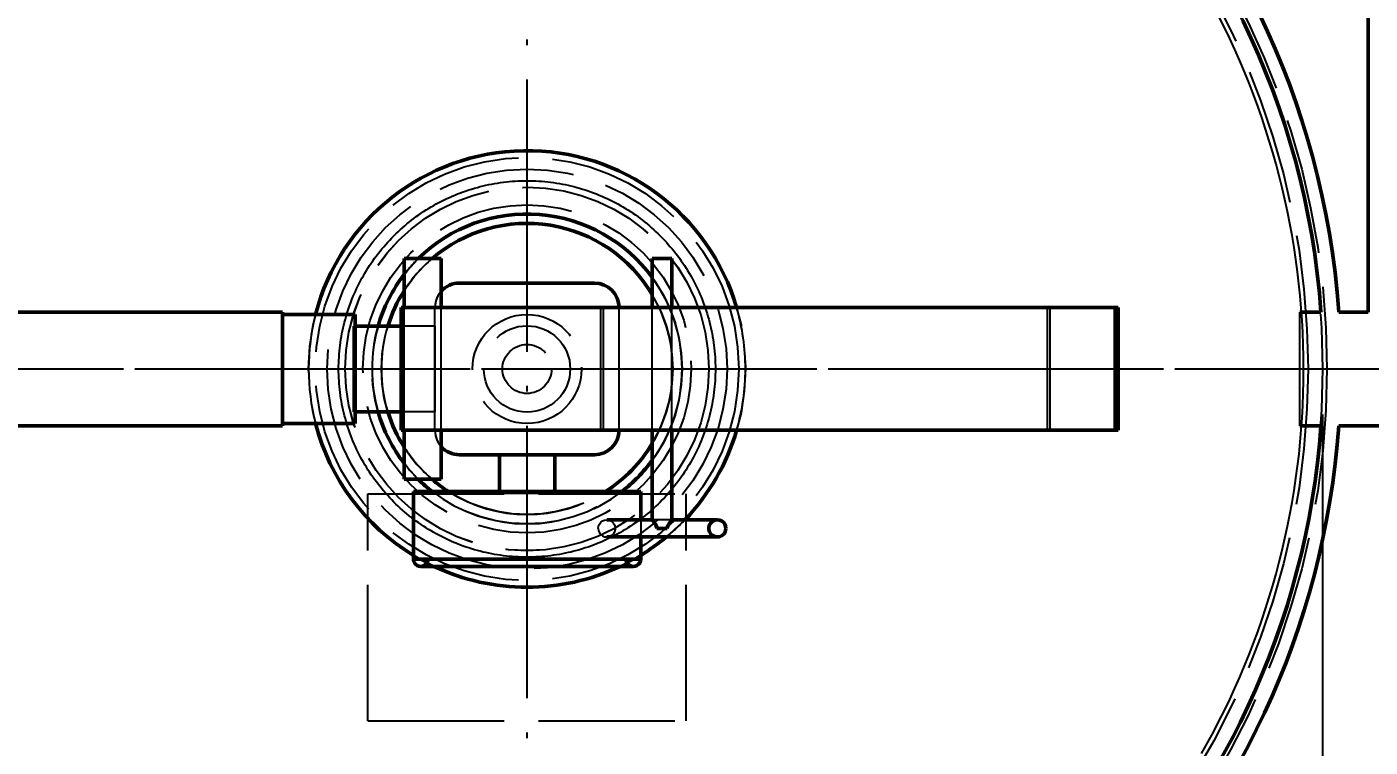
# Model space of a CAD drawing. Header units: millimetres. Extents: x 0 to 594, y 0 to 420.
# Drawn here: x 81.75 to 111.3, y 169.27 to 185.13 of the extents above; entities that cross this region are included whole.
import ezdxf

# ---------------------------------------------------------------- set-up
doc = ezdxf.new("R2010")
doc.units = ezdxf.units.MM
doc.linetypes.add('ISO02-TRAZOS', pattern=[3.75, 3, -0.75])
doc.linetypes.add('ISO04-TRAZO-PUNTO', pattern=[7.625, 6, -0.75, 0.125, -0.75])
for name, color, linetype, lineweight in [('01-VISIBLE', 7, 'CONTINUOUS', 50), ('02-OCULTA', 4, 'ISO02-TRAZOS', 25), ('03-EJE', 1, 'ISO04-TRAZO-PUNTO', 25), ('04-COTA', 3, 'CONTINUOUS', 25)]:
    doc.layers.add(name, color=color, linetype=linetype, lineweight=lineweight)
doc.styles.add('ISO3098', font='isocpeur.ttf')
doc.dimstyles.new('FLAMA-ISO', dxfattribs={"dimtxt": 3.5, "dimasz": 3, "dimexe": 2, "dimexo": 1, "dimgap": 1, "dimtad": 1, "dimdec": 1, "dimtxsty": 'ISO3098', "dimcen": 2.5, "dimclrd": 3, "dimclre": 3, "dimclrt": 3, "dimazin": 3, "dimtfac": 1, "dimtmove": 0, "dimatfit": 3, "dimlwd": 25, "dimlwe": 25})

msp = doc.modelspace()

# ---------------------------------------------------------------- linework, layer by layer
at = {"layer": '01-VISIBLE'}
for p, q in [((111.25, 178.85), (111.25, 210.23)), ((90.05, 178.95), (90.05, 180.03)), ((90.86, 178.95), (90.86, 180.03)), ((95.504, 178.95), (95.504, 180.03)), ((95.936, 178.95), (95.936, 180.03)), ((91.265, 179.49), (94.235, 179.49)), ((87.37, 178.85), (78.25, 178.85)), ((88.97, 178.8), (87.37, 178.8)), ((89.984, 176.25), (89.984, 178.95)), ((89.984, 178.95), (105.691, 178.95)), ((105.691, 176.25), (105.691, 178.95)), ((105.757, 178.95), (105.691, 178.95)), ((105.757, 176.25), (105.757, 178.95)), ((109.75, 178.85), (110.215, 178.85)), ((110.606, 178.85), (111.25, 178.85)), ((110.606, 178.85), (111.25, 178.85)), ((89.984, 178.545), (88.97, 178.545)), ((89.984, 176.655), (88.97, 176.655)), ((87.37, 176.35), (78.25, 176.35)), ((88.97, 176.4), (87.37, 176.4)), ((89.984, 176.25), (105.691, 176.25)), ((90.05, 175.17), (90.05, 176.25)), ((90.86, 175.17), (90.86, 176.25)), ((95.504, 174.278), (95.504, 176.25)), ((95.936, 174.278), (95.936, 176.25)), ((105.757, 176.25), (105.691, 176.25)), ((109.75, 176.35), (110.215, 176.35)), ((110.606, 176.35), (113, 176.35)), ((91.265, 175.71), (94.235, 175.71)), ((92.142, 175.71), (92.142, 174.9)), ((93.358, 175.71), (93.358, 174.9)), ((90.25, 174.9), (90.25, 173.415)), ((95.25, 174.9), (95.25, 174.279)), ((95.25, 173.901), (95.25, 173.415))]:
    msp.add_line(p, q, dxfattribs=at)
for points in [[(90.05, 180.03), (90.101, 180.03), (90.151, 180.03), (90.202, 180.03), (90.252, 180.03), (90.303, 180.03), (90.354, 180.03), (90.404, 180.03), (90.455, 180.03)], [(90.455, 180.03), (90.506, 180.03), (90.556, 180.03), (90.607, 180.03), (90.657, 180.03), (90.708, 180.03), (90.759, 180.03), (90.809, 180.03), (90.86, 180.03)], [(95.504, 180.03), (95.54, 180.03), (95.576, 180.03), (95.612, 180.03), (95.648, 180.03), (95.684, 180.03), (95.72, 180.03)], [(95.72, 180.03), (95.756, 180.03), (95.792, 180.03), (95.828, 180.03), (95.864, 180.03), (95.9, 180.03), (95.936, 180.03)], [(87.37, 176.35), (87.37, 176.4), (87.37, 176.45), (87.37, 176.5), (87.37, 176.55), (87.37, 176.6), (87.37, 176.65), (87.37, 176.7), (87.37, 176.75), (87.37, 176.8), (87.37, 176.85), (87.37, 176.9), (87.37, 176.95), (87.37, 177), (87.37, 177.05), (87.37, 177.1), (87.37, 177.15), (87.37, 177.2), (87.37, 177.25), (87.37, 177.3), (87.37, 177.35), (87.37, 177.4), (87.37, 177.45), (87.37, 177.5), (87.37, 177.55), (87.37, 177.6), (87.37, 177.65), (87.37, 177.7), (87.37, 177.75), (87.37, 177.8), (87.37, 177.85), (87.37, 177.9), (87.37, 177.95), (87.37, 178), (87.37, 178.05), (87.37, 178.1), (87.37, 178.15), (87.37, 178.2), (87.37, 178.25), (87.37, 178.3), (87.37, 178.35), (87.37, 178.4), (87.37, 178.45), (87.37, 178.5), (87.37, 178.55), (87.37, 178.6), (87.37, 178.65), (87.37, 178.7), (87.37, 178.75), (87.37, 178.8), (87.37, 178.85)], [(88.97, 176.4), (88.97, 176.45), (88.97, 176.5), (88.97, 176.55), (88.97, 176.6), (88.97, 176.65), (88.97, 176.7), (88.97, 176.75), (88.97, 176.8), (88.97, 176.85), (88.97, 176.9), (88.97, 176.95), (88.97, 177), (88.97, 177.05), (88.97, 177.1), (88.97, 177.15), (88.97, 177.2), (88.97, 177.25), (88.97, 177.3), (88.97, 177.35), (88.97, 177.4), (88.97, 177.45), (88.97, 177.5), (88.97, 177.55), (88.97, 177.6), (88.97, 177.65), (88.97, 177.7), (88.97, 177.75), (88.97, 177.8), (88.97, 177.85), (88.97, 177.9), (88.97, 177.95), (88.97, 178), (88.97, 178.05), (88.97, 178.1), (88.97, 178.15), (88.97, 178.2), (88.97, 178.25), (88.97, 178.3), (88.97, 178.35), (88.97, 178.4), (88.97, 178.45), (88.97, 178.5), (88.97, 178.55), (88.97, 178.6), (88.97, 178.65), (88.97, 178.7), (88.97, 178.75), (88.97, 178.8)], [(90.05, 175.17), (90.101, 175.17), (90.151, 175.17), (90.202, 175.17), (90.252, 175.17), (90.303, 175.17), (90.354, 175.17), (90.404, 175.17), (90.455, 175.17)], [(90.455, 175.17), (90.506, 175.17), (90.556, 175.17), (90.607, 175.17), (90.657, 175.17), (90.708, 175.17), (90.759, 175.17), (90.809, 175.17), (90.86, 175.17)], [(95.25, 174.9), (95.2, 174.9), (95.15, 174.9), (95.1, 174.9), (95.05, 174.9), (95, 174.9), (94.95, 174.9), (94.9, 174.9), (94.85, 174.9), (94.8, 174.9), (94.75, 174.9), (94.7, 174.9), (94.65, 174.9), (94.6, 174.9), (94.55, 174.9), (94.5, 174.9), (94.45, 174.9), (94.4, 174.9), (94.35, 174.9), (94.3, 174.9), (94.25, 174.9), (94.2, 174.9), (94.15, 174.9), (94.1, 174.9), (94.05, 174.9), (94, 174.9), (93.95, 174.9), (93.9, 174.9), (93.85, 174.9), (93.8, 174.9), (93.75, 174.9), (93.7, 174.9), (93.65, 174.9), (93.6, 174.9), (93.55, 174.9), (93.5, 174.9), (93.45, 174.9), (93.4, 174.9), (93.35, 174.9), (93.3, 174.9), (93.25, 174.9), (93.2, 174.9), (93.15, 174.9), (93.1, 174.9), (93.05, 174.9), (93, 174.9), (92.95, 174.9), (92.9, 174.9), (92.85, 174.9), (92.8, 174.9), (92.75, 174.9), (92.7, 174.9), (92.65, 174.9), (92.6, 174.9), (92.55, 174.9), (92.5, 174.9), (92.45, 174.9), (92.4, 174.9), (92.35, 174.9), (92.3, 174.9), (92.25, 174.9), (92.2, 174.9), (92.15, 174.9), (92.1, 174.9), (92.05, 174.9), (92, 174.9), (91.95, 174.9), (91.9, 174.9), (91.85, 174.9), (91.8, 174.9), (91.75, 174.9), (91.7, 174.9), (91.65, 174.9), (91.6, 174.9), (91.55, 174.9), (91.5, 174.9), (91.45, 174.9), (91.4, 174.9), (91.35, 174.9), (91.3, 174.9), (91.25, 174.9), (91.2, 174.9), (91.15, 174.9), (91.1, 174.9), (91.05, 174.9), (91, 174.9), (90.95, 174.9), (90.9, 174.9), (90.85, 174.9), (90.8, 174.9), (90.75, 174.9), (90.7, 174.9), (90.65, 174.9), (90.6, 174.9), (90.55, 174.9), (90.5, 174.9), (90.45, 174.9), (90.4, 174.9), (90.35, 174.9), (90.3, 174.9), (90.25, 174.9)], [(95.504, 174.279), (95.451, 174.279), (95.399, 174.279), (95.346, 174.279), (95.294, 174.279), (95.241, 174.279), (95.189, 174.279), (95.136, 174.279), (95.083, 174.279), (95.031, 174.279), (94.978, 174.279), (94.926, 174.279), (94.873, 174.279), (94.82, 174.279), (94.768, 174.279), (94.715, 174.279), (94.663, 174.279), (94.61, 174.279), (94.558, 174.279), (94.505, 174.279)], [(95.504, 174.279), (95.462, 174.279), (95.419, 174.279), (95.377, 174.279), (95.335, 174.279), (95.292, 174.279), (95.25, 174.279)], [(95.504, 174.278), (95.504, 174.278), (95.504, 174.279), (95.504, 174.279), (95.504, 174.279), (95.505, 174.279), (95.505, 174.279)], [(95.608, 174.09), (95.601, 174.126), (95.586, 174.159), (95.567, 174.189), (95.545, 174.219), (95.523, 174.248), (95.504, 174.278)], [(95.608, 174.09), (95.626, 174.09), (95.645, 174.09), (95.664, 174.09), (95.683, 174.09), (95.701, 174.09), (95.72, 174.09)], [(95.72, 174.09), (95.739, 174.09), (95.757, 174.09), (95.776, 174.09), (95.795, 174.09), (95.814, 174.09), (95.832, 174.09)], [(95.832, 174.09), (95.839, 174.126), (95.854, 174.159), (95.873, 174.189), (95.895, 174.219), (95.917, 174.248), (95.936, 174.278)], [(95.936, 174.278), (95.936, 174.278), (95.936, 174.279), (95.936, 174.279), (95.936, 174.279), (95.935, 174.279), (95.935, 174.279)], [(95.936, 174.279), (95.989, 174.279), (96.041, 174.279), (96.094, 174.279), (96.146, 174.279), (96.199, 174.279), (96.251, 174.279), (96.304, 174.279), (96.357, 174.279), (96.409, 174.279), (96.462, 174.279), (96.514, 174.279), (96.567, 174.279), (96.62, 174.279), (96.672, 174.279), (96.725, 174.279), (96.777, 174.279), (96.83, 174.279), (96.882, 174.279), (96.935, 174.279)], [(96.935, 173.901), (96.882, 173.909), (96.833, 173.931), (96.792, 173.966), (96.763, 174.011), (96.748, 174.063), (96.748, 174.117), (96.763, 174.169), (96.792, 174.214), (96.833, 174.249), (96.882, 174.271), (96.935, 174.279)], [(97.124, 174.09), (97.118, 174.139), (97.099, 174.184), (97.069, 174.224), (97.029, 174.254), (96.984, 174.273), (96.935, 174.279)], [(96.935, 174.279), (96.935, 174.279), (96.935, 174.279), (96.935, 174.279), (96.935, 174.279), (96.935, 174.279), (96.935, 174.279)], [(96.935, 173.901), (96.984, 173.907), (97.029, 173.926), (97.069, 173.956), (97.099, 173.995), (97.118, 174.041), (97.124, 174.09)], [(95.72, 173.901), (95.669, 173.901), (95.619, 173.901), (95.568, 173.901), (95.517, 173.901), (95.467, 173.901), (95.416, 173.901), (95.366, 173.901), (95.315, 173.901), (95.264, 173.901), (95.214, 173.901), (95.163, 173.901), (95.112, 173.901), (95.062, 173.901), (95.011, 173.901), (94.961, 173.901), (94.91, 173.901), (94.859, 173.901), (94.809, 173.901), (94.758, 173.901), (94.707, 173.901), (94.657, 173.901), (94.606, 173.901), (94.556, 173.901), (94.505, 173.901)], [(95.72, 173.901), (95.771, 173.901), (95.821, 173.901), (95.872, 173.901), (95.922, 173.901), (95.973, 173.901), (96.024, 173.901), (96.074, 173.901), (96.125, 173.901), (96.176, 173.901), (96.226, 173.901), (96.277, 173.901), (96.327, 173.901), (96.378, 173.901), (96.429, 173.901), (96.479, 173.901), (96.53, 173.901), (96.581, 173.901), (96.631, 173.901), (96.682, 173.901), (96.732, 173.901), (96.783, 173.901), (96.834, 173.901), (96.884, 173.901), (96.935, 173.901)], [(92.75, 173.415), (92.7, 173.415), (92.65, 173.415), (92.6, 173.415), (92.55, 173.415), (92.5, 173.415), (92.45, 173.415), (92.4, 173.415), (92.35, 173.415), (92.3, 173.415), (92.25, 173.415), (92.2, 173.415), (92.15, 173.415), (92.1, 173.415), (92.05, 173.415), (92, 173.415), (91.95, 173.415), (91.9, 173.415), (91.85, 173.415), (91.8, 173.415), (91.75, 173.415), (91.7, 173.415), (91.65, 173.415), (91.6, 173.415), (91.55, 173.415), (91.5, 173.415), (91.45, 173.415), (91.4, 173.415), (91.35, 173.415), (91.3, 173.415), (91.25, 173.415), (91.2, 173.415), (91.15, 173.415), (91.1, 173.415), (91.05, 173.415), (91, 173.415), (90.95, 173.415), (90.9, 173.415), (90.85, 173.415), (90.8, 173.415), (90.75, 173.415), (90.7, 173.415), (90.65, 173.415), (90.6, 173.415), (90.55, 173.415), (90.5, 173.415), (90.45, 173.415), (90.4, 173.415), (90.35, 173.415), (90.3, 173.415), (90.25, 173.415)], [(90.25, 173.415), (90.256, 173.373), (90.272, 173.334), (90.297, 173.3), (90.331, 173.275), (90.37, 173.259), (90.412, 173.253)], [(90.574, 173.415), (90.568, 173.373), (90.552, 173.334), (90.527, 173.3), (90.493, 173.275), (90.454, 173.259), (90.412, 173.253)], [(92.75, 173.253), (92.699, 173.253), (92.648, 173.253), (92.598, 173.253), (92.547, 173.253), (92.496, 173.253), (92.445, 173.253), (92.394, 173.253), (92.343, 173.253), (92.293, 173.253), (92.242, 173.253), (92.191, 173.253), (92.14, 173.253), (92.089, 173.253), (92.038, 173.253), (91.988, 173.253), (91.937, 173.253), (91.886, 173.253), (91.835, 173.253), (91.784, 173.253), (91.733, 173.253), (91.683, 173.253), (91.632, 173.253), (91.581, 173.253), (91.53, 173.253), (91.479, 173.253), (91.429, 173.253), (91.378, 173.253), (91.327, 173.253), (91.276, 173.253), (91.225, 173.253), (91.174, 173.253), (91.124, 173.253), (91.073, 173.253), (91.022, 173.253), (90.971, 173.253), (90.92, 173.253), (90.869, 173.253), (90.819, 173.253), (90.768, 173.253), (90.717, 173.253), (90.666, 173.253), (90.615, 173.253), (90.564, 173.253), (90.514, 173.253), (90.463, 173.253), (90.412, 173.253)], [(90.412, 173.253), (90.412, 173.253), (90.412, 173.253), (90.412, 173.253), (90.412, 173.253), (90.412, 173.253), (90.412, 173.253)], [(95.25, 173.415), (95.2, 173.415), (95.15, 173.415), (95.1, 173.415), (95.05, 173.415), (95, 173.415), (94.95, 173.415), (94.9, 173.415), (94.85, 173.415), (94.8, 173.415), (94.75, 173.415), (94.7, 173.415), (94.65, 173.415), (94.6, 173.415), (94.55, 173.415), (94.5, 173.415), (94.45, 173.415), (94.4, 173.415), (94.35, 173.415), (94.3, 173.415), (94.25, 173.415), (94.2, 173.415), (94.15, 173.415), (94.1, 173.415), (94.05, 173.415), (94, 173.415), (93.95, 173.415), (93.9, 173.415), (93.85, 173.415), (93.8, 173.415), (93.75, 173.415), (93.7, 173.415), (93.65, 173.415), (93.6, 173.415), (93.55, 173.415), (93.5, 173.415), (93.45, 173.415), (93.4, 173.415), (93.35, 173.415), (93.3, 173.415), (93.25, 173.415), (93.2, 173.415), (93.15, 173.415), (93.1, 173.415), (93.05, 173.415), (93, 173.415), (92.95, 173.415), (92.9, 173.415), (92.85, 173.415), (92.8, 173.415), (92.75, 173.415)], [(92.75, 173.253), (92.801, 173.253), (92.852, 173.253), (92.902, 173.253), (92.953, 173.253), (93.004, 173.253), (93.055, 173.253), (93.106, 173.253), (93.157, 173.253), (93.207, 173.253), (93.258, 173.253), (93.309, 173.253), (93.36, 173.253), (93.411, 173.253), (93.462, 173.253), (93.512, 173.253), (93.563, 173.253), (93.614, 173.253), (93.665, 173.253), (93.716, 173.253), (93.767, 173.253), (93.817, 173.253), (93.868, 173.253), (93.919, 173.253), (93.97, 173.253), (94.021, 173.253), (94.071, 173.253), (94.122, 173.253), (94.173, 173.253), (94.224, 173.253), (94.275, 173.253), (94.326, 173.253), (94.376, 173.253), (94.427, 173.253), (94.478, 173.253), (94.529, 173.253), (94.58, 173.253), (94.631, 173.253), (94.681, 173.253), (94.732, 173.253), (94.783, 173.253), (94.834, 173.253), (94.885, 173.253), (94.936, 173.253), (94.986, 173.253), (95.037, 173.253), (95.088, 173.253)], [(94.926, 173.415), (94.932, 173.373), (94.948, 173.334), (94.973, 173.3), (95.007, 173.275), (95.046, 173.259), (95.088, 173.253)], [(95.25, 173.415), (95.244, 173.373), (95.228, 173.334), (95.203, 173.3), (95.169, 173.275), (95.13, 173.259), (95.088, 173.253)]]:
    msp.add_lwpolyline(points, dxfattribs=at)
for centre, radius, start, end in [((92.75, 177.6), 17.9, 4.0044, 175.9956), ((92.75, 177.6), 17.9, 4.0044, 175.9956), ((92.75, 177.6), 17.51, 4.0937, 175.9063), ((92.75, 177.6), 4.805, 16.3173, 165.5379), ((92.75, 177.6), 3.41, 36.1355, 134.5523), ((92.75, 177.6), 3.205, 30.7639, 130.6951), ((92.75, 177.6), 3.41, 142.353, 163.9112), ((91.265, 178.95), 0.54, 90, 138.5904), ((94.235, 178.95), 0.54, 0, 90), ((92.75, 177.6), 3.205, 147.398, 162.8513), ((92.75, 177.6), 3.41, -163.9112, -142.353), ((92.75, 177.6), 3.205, -162.8513, -147.398), ((92.75, 177.6), 17.9, -175.9956, -93.2025), ((92.75, 177.6), 17.9, -175.9956, -93.2025), ((92.75, 177.6), 17.51, -175.9063, -93.274), ((92.75, 177.6), 4.805, -165.5379, -121.3518), ((92.75, 177.6), 17.9, -86.7975, -4.0044), ((92.75, 177.6), 17.51, -86.726, -4.0937), ((92.75, 177.6), 17.9, -86.7975, -4.0044), ((94.235, 176.25), 0.54, -90, 0), ((92.75, 177.6), 4.805, -43.7216, -16.3173), ((91.265, 176.25), 0.54, -138.5904, -90), ((92.75, 177.6), 3.205, -57.398, -30.7639), ((92.75, 177.6), 3.41, -52.353, -36.1355), ((92.75, 177.6), 3.41, -134.5523, -127.647), ((92.75, 177.6), 3.205, -130.6951, -122.602), ((92.75, 177.6), 4.805, -58.6482, -50.338), ((92.75, 177.6), 4.805, -115.2194, -64.7806)]:
    msp.add_arc(centre, radius, start, end, dxfattribs=at)
at = {"layer": '02-OCULTA'}
for p, q in [((111.25, 178.85), (111.25, 212)), ((111.25, 178.85), (111.25, 212)), ((111.25, 178.85), (111.25, 212)), ((91.265, 179.49), (94.235, 179.49)), ((90.05, 178.95), (89.984, 178.95)), ((90.05, 176.25), (90.05, 178.95)), ((90.05, 178.95), (105.757, 178.95)), ((90.05, 176.25), (90.05, 178.95)), ((90.725, 176.25), (90.725, 178.95)), ((90.725, 176.25), (90.725, 178.95)), ((90.86, 176.25), (90.86, 178.95)), ((94.377, 178.95), (94.434, 178.95)), ((94.377, 176.25), (94.377, 178.95)), ((94.377, 178.95), (104.203, 178.95)), ((94.434, 176.25), (94.434, 178.95)), ((94.434, 178.95), (104.26, 178.95)), ((94.775, 176.25), (94.775, 178.95)), ((94.775, 176.25), (94.775, 178.95)), ((95.504, 176.25), (95.504, 178.95)), ((95.936, 176.25), (95.936, 178.95)), ((104.203, 178.95), (104.26, 178.95)), ((104.203, 176.25), (104.203, 178.95)), ((104.26, 176.25), (104.26, 178.95)), ((109.75, 178.85), (110.215, 178.85)), ((109.75, 176.35), (109.75, 178.85)), ((109.75, 178.85), (110.215, 178.85)), ((109.75, 176.35), (109.75, 178.85)), ((109.75, 178.85), (110.215, 178.85)), ((109.75, 176.35), (109.75, 178.85)), ((109.75, 176.35), (109.75, 178.85)), ((110.606, 178.85), (111.25, 178.85)), ((110.606, 178.85), (111.25, 178.85)), ((88.97, 178.545), (88.935, 178.545)), ((90.725, 178.545), (89.984, 178.545)), ((88.97, 176.655), (88.935, 176.655)), ((90.725, 176.655), (89.984, 176.655)), ((90.05, 176.25), (89.984, 176.25)), ((90.05, 176.25), (105.757, 176.25)), ((94.377, 176.25), (94.434, 176.25)), ((94.377, 176.25), (104.203, 176.25)), ((94.434, 176.25), (104.26, 176.25)), ((104.203, 176.25), (104.26, 176.25)), ((109.75, 176.35), (110.215, 176.35)), ((109.75, 176.35), (110.215, 176.35)), ((109.75, 176.35), (110.215, 176.35)), ((110.606, 176.35), (113, 176.35)), ((110.606, 176.35), (113, 176.35)), ((110.606, 176.35), (113, 176.35)), ((91.265, 175.71), (94.235, 175.71)), ((89.25, 169.85), (89.25, 174.85)), ((89.25, 169.85), (89.25, 174.85)), ((89.25, 174.85), (96.25, 174.85)), ((89.25, 174.85), (96.25, 174.85)), ((92.142, 174.9), (92.142, 174.865)), ((93.358, 174.9), (93.358, 174.865)), ((96.25, 169.85), (96.25, 174.85)), ((96.25, 169.85), (96.25, 174.85)), ((95.25, 174.279), (95.25, 173.901)), ((89.25, 169.85), (96.25, 169.85)), ((89.25, 169.85), (96.25, 169.85))]:
    msp.add_line(p, q, dxfattribs=at)
for points in [[(109.834, 177.6), (109.832, 177.868), (109.826, 178.137), (109.816, 178.405), (109.801, 178.673), (109.782, 178.94), (109.759, 179.208), (109.731, 179.475), (109.7, 179.741), (109.664, 180.007), (109.624, 180.273), (109.58, 180.537), (109.532, 180.801), (109.479, 181.064), (109.423, 181.327), (109.362, 181.588), (109.297, 181.849), (109.228, 182.108), (109.155, 182.366), (109.078, 182.623), (108.998, 182.879), (108.913, 183.134), (108.824, 183.387), (108.731, 183.639), (108.634, 183.889), (108.533, 184.138), (108.429, 184.385), (108.32, 184.63), (108.208, 184.874), (108.092, 185.116), (107.972, 185.356)], [(109.834, 177.6), (109.832, 177.868), (109.826, 178.137), (109.816, 178.405), (109.801, 178.673), (109.782, 178.94), (109.759, 179.208), (109.731, 179.475), (109.7, 179.741), (109.664, 180.007), (109.624, 180.273), (109.58, 180.537), (109.532, 180.801), (109.479, 181.064), (109.423, 181.327), (109.362, 181.588), (109.297, 181.849), (109.228, 182.108), (109.155, 182.366), (109.078, 182.623), (108.998, 182.879), (108.913, 183.134), (108.824, 183.387), (108.731, 183.639), (108.634, 183.889), (108.533, 184.138), (108.429, 184.385), (108.32, 184.63), (108.208, 184.874), (108.092, 185.116), (107.972, 185.356)], [(96.894, 177.6), (96.893, 177.535), (96.892, 177.47), (96.889, 177.405), (96.886, 177.34), (96.881, 177.275), (96.876, 177.21), (96.869, 177.145), (96.861, 177.081), (96.853, 177.016), (96.843, 176.952), (96.832, 176.888), (96.821, 176.823), (96.808, 176.76), (96.794, 176.696), (96.779, 176.633), (96.764, 176.569), (96.747, 176.507), (96.729, 176.444), (96.711, 176.381), (96.691, 176.319), (96.671, 176.258), (96.649, 176.196), (96.626, 176.135), (96.603, 176.074), (96.579, 176.014), (96.553, 175.954), (96.527, 175.895), (96.5, 175.836), (96.471, 175.777), (96.442, 175.719), (96.412, 175.661), (96.381, 175.604), (96.35, 175.547), (96.317, 175.491), (96.283, 175.435), (96.249, 175.38), (96.214, 175.325), (96.177, 175.271), (96.14, 175.217), (96.103, 175.164), (96.064, 175.112), (96.024, 175.06), (95.984, 175.009), (95.943, 174.959), (95.901, 174.909), (95.858, 174.86), (95.815, 174.811), (95.771, 174.763), (95.726, 174.716), (95.68, 174.67), (95.634, 174.624), (95.587, 174.579), (95.539, 174.535), (95.49, 174.492), (95.441, 174.449), (95.391, 174.407), (95.341, 174.366), (95.29, 174.326), (95.238, 174.286), (95.186, 174.247), (95.133, 174.21), (95.079, 174.173), (95.025, 174.136), (94.97, 174.101), (94.915, 174.067), (94.859, 174.033), (94.803, 174), (94.746, 173.969), (94.689, 173.938), (94.631, 173.908), (94.573, 173.879), (94.514, 173.85), (94.455, 173.823), (94.396, 173.797), (94.336, 173.771), (94.276, 173.747), (94.215, 173.724), (94.154, 173.701), (94.092, 173.679), (94.031, 173.659), (93.969, 173.639), (93.906, 173.621), (93.843, 173.603), (93.781, 173.586), (93.717, 173.57), (93.654, 173.556), (93.59, 173.542), (93.527, 173.529), (93.462, 173.518), (93.398, 173.507), (93.334, 173.497), (93.269, 173.489), (93.205, 173.481), (93.14, 173.474), (93.075, 173.469), (93.01, 173.464), (92.945, 173.461), (92.88, 173.458), (92.815, 173.457), (92.75, 173.456), (92.685, 173.457), (92.62, 173.458), (92.555, 173.461), (92.49, 173.464), (92.425, 173.469), (92.36, 173.474), (92.295, 173.481), (92.231, 173.489), (92.166, 173.497), (92.102, 173.507), (92.038, 173.518), (91.973, 173.529), (91.91, 173.542), (91.846, 173.556), (91.783, 173.57), (91.719, 173.586), (91.657, 173.603), (91.594, 173.621), (91.531, 173.639), (91.469, 173.659), (91.408, 173.679), (91.346, 173.701), (91.285, 173.724), (91.224, 173.747), (91.164, 173.771), (91.104, 173.797), (91.045, 173.823), (90.986, 173.85), (90.927, 173.879), (90.869, 173.908), (90.811, 173.938), (90.754, 173.969), (90.697, 174), (90.641, 174.033), (90.585, 174.067), (90.53, 174.101), (90.475, 174.136), (90.421, 174.173), (90.367, 174.21), (90.314, 174.247), (90.262, 174.286), (90.21, 174.326), (90.159, 174.366), (90.109, 174.407), (90.059, 174.449), (90.01, 174.492), (89.961, 174.535), (89.913, 174.579), (89.866, 174.624), (89.82, 174.67), (89.774, 174.716), (89.729, 174.763), (89.685, 174.811), (89.642, 174.86), (89.599, 174.909), (89.557, 174.959), (89.516, 175.009), (89.476, 175.06), (89.436, 175.112), (89.397, 175.164), (89.36, 175.217), (89.323, 175.271), (89.286, 175.325), (89.251, 175.38), (89.217, 175.435), (89.183, 175.491), (89.15, 175.547), (89.119, 175.604), (89.088, 175.661), (89.058, 175.719), (89.029, 175.777), (89, 175.836), (88.973, 175.895), (88.947, 175.954), (88.921, 176.014), (88.897, 176.074), (88.874, 176.135), (88.851, 176.196), (88.829, 176.258), (88.809, 176.319), (88.789, 176.381), (88.771, 176.444), (88.753, 176.507), (88.736, 176.569), (88.72, 176.633), (88.706, 176.696), (88.692, 176.76), (88.679, 176.823), (88.668, 176.888), (88.657, 176.952), (88.647, 177.016), (88.639, 177.081), (88.631, 177.145), (88.624, 177.21), (88.619, 177.275), (88.614, 177.34), (88.611, 177.405), (88.608, 177.47), (88.606, 177.535), (88.606, 177.6), (88.606, 177.665), (88.608, 177.73), (88.611, 177.795), (88.614, 177.86), (88.619, 177.925), (88.624, 177.99), (88.631, 178.055), (88.639, 178.119), (88.647, 178.184), (88.657, 178.248), (88.668, 178.312), (88.679, 178.377), (88.692, 178.44), (88.706, 178.504), (88.72, 178.567), (88.736, 178.631), (88.753, 178.693), (88.771, 178.756), (88.789, 178.818), (88.809, 178.881), (88.829, 178.942), (88.851, 179.004), (88.874, 179.065), (88.897, 179.126), (88.921, 179.186), (88.947, 179.246), (88.973, 179.305), (89, 179.364), (89.029, 179.423), (89.058, 179.481), (89.088, 179.539), (89.119, 179.596), (89.15, 179.653), (89.183, 179.709), (89.217, 179.765), (89.251, 179.82), (89.286, 179.875), (89.323, 179.929), (89.36, 179.983), (89.397, 180.036), (89.436, 180.088), (89.476, 180.14), (89.516, 180.191), (89.557, 180.241), (89.599, 180.291), (89.642, 180.34), (89.685, 180.389), (89.729, 180.437), (89.774, 180.484), (89.82, 180.53), (89.866, 180.576), (89.913, 180.621), (89.961, 180.665), (90.01, 180.708), (90.059, 180.751), (90.109, 180.793), (90.159, 180.834), (90.21, 180.874), (90.262, 180.914), (90.314, 180.953), (90.367, 180.99), (90.421, 181.027), (90.475, 181.064), (90.53, 181.099), (90.585, 181.133), (90.641, 181.167), (90.697, 181.2), (90.754, 181.231), (90.811, 181.262), (90.869, 181.292), (90.927, 181.321), (90.986, 181.35), (91.045, 181.377), (91.104, 181.403), (91.164, 181.429), (91.224, 181.453), (91.285, 181.476), (91.346, 181.499), (91.408, 181.521), (91.469, 181.541), (91.531, 181.561), (91.594, 181.579), (91.657, 181.597), (91.719, 181.614), (91.783, 181.629), (91.846, 181.644), (91.91, 181.658), (91.973, 181.671), (92.038, 181.682), (92.102, 181.693), (92.166, 181.703), (92.231, 181.711), (92.295, 181.719), (92.36, 181.726), (92.425, 181.731), (92.49, 181.736), (92.555, 181.739), (92.62, 181.742), (92.685, 181.743), (92.75, 181.744), (92.815, 181.743), (92.88, 181.742), (92.945, 181.739), (93.01, 181.736), (93.075, 181.731), (93.14, 181.726), (93.205, 181.719), (93.269, 181.711), (93.334, 181.703), (93.398, 181.693), (93.462, 181.682), (93.527, 181.671), (93.59, 181.658), (93.654, 181.644), (93.717, 181.629), (93.781, 181.614), (93.843, 181.597), (93.906, 181.579), (93.969, 181.561), (94.031, 181.541), (94.092, 181.521), (94.154, 181.499), (94.215, 181.476), (94.276, 181.453), (94.336, 181.429), (94.396, 181.403), (94.455, 181.377), (94.514, 181.35), (94.573, 181.321), (94.631, 181.292), (94.689, 181.262), (94.746, 181.231), (94.803, 181.2), (94.859, 181.167), (94.915, 181.133), (94.97, 181.099), (95.025, 181.064), (95.079, 181.027), (95.133, 180.99), (95.186, 180.953), (95.238, 180.914), (95.29, 180.874), (95.341, 180.834), (95.391, 180.793), (95.441, 180.751), (95.49, 180.708), (95.539, 180.665), (95.587, 180.621), (95.634, 180.576), (95.68, 180.53), (95.726, 180.484), (95.771, 180.437), (95.815, 180.389), (95.858, 180.34), (95.901, 180.291), (95.943, 180.241), (95.984, 180.191), (96.024, 180.14), (96.064, 180.088), (96.103, 180.036), (96.14, 179.983), (96.177, 179.929), (96.214, 179.875), (96.249, 179.82), (96.283, 179.765), (96.317, 179.709), (96.35, 179.653), (96.381, 179.596), (96.412, 179.539), (96.442, 179.481), (96.471, 179.423), (96.5, 179.364), (96.527, 179.305), (96.553, 179.246), (96.579, 179.186), (96.603, 179.126), (96.626, 179.065), (96.649, 179.004), (96.671, 178.942), (96.691, 178.881), (96.711, 178.818), (96.729, 178.756), (96.747, 178.693), (96.764, 178.631), (96.779, 178.567), (96.794, 178.504), (96.808, 178.44), (96.821, 178.377), (96.832, 178.312), (96.843, 178.248), (96.853, 178.184), (96.861, 178.119), (96.869, 178.055), (96.876, 177.99), (96.881, 177.925), (96.886, 177.86), (96.889, 177.795), (96.892, 177.73), (96.893, 177.665), (96.894, 177.6)], [(90.86, 180.03), (90.809, 180.03), (90.759, 180.03), (90.708, 180.03), (90.657, 180.03), (90.607, 180.03), (90.556, 180.03), (90.506, 180.03), (90.455, 180.03), (90.404, 180.03), (90.354, 180.03), (90.303, 180.03), (90.252, 180.03), (90.202, 180.03), (90.151, 180.03), (90.101, 180.03), (90.05, 180.03)], [(95.936, 180.03), (95.882, 180.03), (95.828, 180.03), (95.774, 180.03), (95.72, 180.03), (95.666, 180.03), (95.612, 180.03), (95.558, 180.03), (95.504, 180.03)], [(87.37, 178.85), (87.37, 178.8), (87.37, 178.75), (87.37, 178.7), (87.37, 178.65), (87.37, 178.6), (87.37, 178.55), (87.37, 178.5), (87.37, 178.45), (87.37, 178.4), (87.37, 178.35), (87.37, 178.3), (87.37, 178.25), (87.37, 178.2), (87.37, 178.15), (87.37, 178.1), (87.37, 178.05), (87.37, 178), (87.37, 177.95), (87.37, 177.9), (87.37, 177.85), (87.37, 177.8), (87.37, 177.75), (87.37, 177.7), (87.37, 177.65), (87.37, 177.6)], [(87.37, 176.4), (87.37, 176.45), (87.37, 176.5), (87.37, 176.55), (87.37, 176.6), (87.37, 176.65), (87.37, 176.7), (87.37, 176.75), (87.37, 176.8), (87.37, 176.85), (87.37, 176.9), (87.37, 176.95), (87.37, 177), (87.37, 177.05), (87.37, 177.1), (87.37, 177.15), (87.37, 177.2), (87.37, 177.25), (87.37, 177.3), (87.37, 177.35), (87.37, 177.4), (87.37, 177.45), (87.37, 177.5), (87.37, 177.55), (87.37, 177.6), (87.37, 177.65), (87.37, 177.7), (87.37, 177.75), (87.37, 177.8), (87.37, 177.85), (87.37, 177.9), (87.37, 177.95), (87.37, 178), (87.37, 178.05), (87.37, 178.1), (87.37, 178.15), (87.37, 178.2), (87.37, 178.25), (87.37, 178.3), (87.37, 178.35), (87.37, 178.4), (87.37, 178.45), (87.37, 178.5), (87.37, 178.55), (87.37, 178.6), (87.37, 178.65), (87.37, 178.7), (87.37, 178.75), (87.37, 178.8)], [(87.37, 178.8), (87.37, 178.748), (87.37, 178.696), (87.37, 178.643), (87.37, 178.591), (87.37, 178.539), (87.37, 178.487), (87.37, 178.435), (87.37, 178.383), (87.37, 178.33), (87.37, 178.278), (87.37, 178.226), (87.37, 178.174), (87.37, 178.122), (87.37, 178.07), (87.37, 178.017), (87.37, 177.965), (87.37, 177.913), (87.37, 177.861), (87.37, 177.809), (87.37, 177.757), (87.37, 177.704), (87.37, 177.652), (87.37, 177.6)], [(88.97, 178.8), (88.97, 178.748), (88.97, 178.696), (88.97, 178.643), (88.97, 178.591), (88.97, 178.539), (88.97, 178.487), (88.97, 178.435), (88.97, 178.383), (88.97, 178.33), (88.97, 178.278), (88.97, 178.226), (88.97, 178.174), (88.97, 178.122), (88.97, 178.07), (88.97, 178.017), (88.97, 177.965), (88.97, 177.913), (88.97, 177.861), (88.97, 177.809), (88.97, 177.757), (88.97, 177.704), (88.97, 177.652), (88.97, 177.6)], [(88.935, 176.655), (88.935, 176.706), (88.935, 176.757), (88.935, 176.808), (88.935, 176.859), (88.935, 176.91), (88.935, 176.961), (88.935, 177.013), (88.935, 177.064), (88.935, 177.115), (88.935, 177.166), (88.935, 177.217), (88.935, 177.268), (88.935, 177.319), (88.935, 177.37), (88.935, 177.421), (88.935, 177.472), (88.935, 177.523), (88.935, 177.574), (88.935, 177.626), (88.935, 177.677), (88.935, 177.728), (88.935, 177.779), (88.935, 177.83), (88.935, 177.881), (88.935, 177.932), (88.935, 177.983), (88.935, 178.034), (88.935, 178.085), (88.935, 178.136), (88.935, 178.187), (88.935, 178.239), (88.935, 178.29), (88.935, 178.341), (88.935, 178.392), (88.935, 178.443), (88.935, 178.494), (88.935, 178.545)], [(88.935, 178.545), (88.935, 178.492), (88.935, 178.44), (88.935, 178.387), (88.935, 178.335), (88.935, 178.282), (88.935, 178.23), (88.935, 178.177), (88.935, 178.125), (88.935, 178.072), (88.935, 178.02), (88.935, 177.967), (88.935, 177.915), (88.935, 177.862), (88.935, 177.81), (88.935, 177.757), (88.935, 177.705), (88.935, 177.652), (88.935, 177.6)], [(90.725, 176.655), (90.725, 176.706), (90.725, 176.757), (90.725, 176.808), (90.725, 176.859), (90.725, 176.91), (90.725, 176.961), (90.725, 177.013), (90.725, 177.064), (90.725, 177.115), (90.725, 177.166), (90.725, 177.217), (90.725, 177.268), (90.725, 177.319), (90.725, 177.37), (90.725, 177.421), (90.725, 177.472), (90.725, 177.523), (90.725, 177.574), (90.725, 177.626), (90.725, 177.677), (90.725, 177.728), (90.725, 177.779), (90.725, 177.83), (90.725, 177.881), (90.725, 177.932), (90.725, 177.983), (90.725, 178.034), (90.725, 178.085), (90.725, 178.136), (90.725, 178.187), (90.725, 178.239), (90.725, 178.29), (90.725, 178.341), (90.725, 178.392), (90.725, 178.443), (90.725, 178.494), (90.725, 178.545)], [(90.725, 178.545), (90.725, 178.492), (90.725, 178.44), (90.725, 178.387), (90.725, 178.335), (90.725, 178.282), (90.725, 178.23), (90.725, 178.177), (90.725, 178.125), (90.725, 178.072), (90.725, 178.02), (90.725, 177.967), (90.725, 177.915), (90.725, 177.862), (90.725, 177.81), (90.725, 177.757), (90.725, 177.705), (90.725, 177.652), (90.725, 177.6)], [(87.37, 177.6), (87.37, 177.55), (87.37, 177.5), (87.37, 177.45), (87.37, 177.4), (87.37, 177.35), (87.37, 177.3), (87.37, 177.25), (87.37, 177.2), (87.37, 177.15), (87.37, 177.1), (87.37, 177.05), (87.37, 177), (87.37, 176.95), (87.37, 176.9), (87.37, 176.85), (87.37, 176.8), (87.37, 176.75), (87.37, 176.7), (87.37, 176.65), (87.37, 176.6), (87.37, 176.55), (87.37, 176.5), (87.37, 176.45), (87.37, 176.4)], [(87.37, 177.6), (87.37, 177.55), (87.37, 177.5), (87.37, 177.45), (87.37, 177.4), (87.37, 177.35), (87.37, 177.3), (87.37, 177.25), (87.37, 177.2), (87.37, 177.15), (87.37, 177.1), (87.37, 177.05), (87.37, 177), (87.37, 176.95), (87.37, 176.9), (87.37, 176.85), (87.37, 176.8), (87.37, 176.75), (87.37, 176.7), (87.37, 176.65), (87.37, 176.6), (87.37, 176.55), (87.37, 176.5), (87.37, 176.45), (87.37, 176.4), (87.37, 176.35)], [(88.935, 177.6), (88.935, 177.547), (88.935, 177.495), (88.935, 177.442), (88.935, 177.39), (88.935, 177.337), (88.935, 177.285), (88.935, 177.232), (88.935, 177.18), (88.935, 177.127), (88.935, 177.075), (88.935, 177.022), (88.935, 176.97), (88.935, 176.917), (88.935, 176.865), (88.935, 176.812), (88.935, 176.76), (88.935, 176.707), (88.935, 176.655)], [(88.97, 177.6), (88.97, 177.55), (88.97, 177.5), (88.97, 177.45), (88.97, 177.4), (88.97, 177.35), (88.97, 177.3), (88.97, 177.25), (88.97, 177.2), (88.97, 177.15), (88.97, 177.1), (88.97, 177.05), (88.97, 177), (88.97, 176.95), (88.97, 176.9), (88.97, 176.85), (88.97, 176.8), (88.97, 176.75), (88.97, 176.7), (88.97, 176.65), (88.97, 176.6), (88.97, 176.55), (88.97, 176.5), (88.97, 176.45), (88.97, 176.4)], [(90.725, 177.6), (90.725, 177.547), (90.725, 177.495), (90.725, 177.442), (90.725, 177.39), (90.725, 177.337), (90.725, 177.285), (90.725, 177.232), (90.725, 177.18), (90.725, 177.127), (90.725, 177.075), (90.725, 177.022), (90.725, 176.97), (90.725, 176.917), (90.725, 176.865), (90.725, 176.812), (90.725, 176.76), (90.725, 176.707), (90.725, 176.655)], [(107.589, 169.136), (107.721, 169.37), (107.848, 169.606), (107.972, 169.844), (108.092, 170.084), (108.208, 170.326), (108.32, 170.57), (108.428, 170.815), (108.533, 171.062), (108.634, 171.311), (108.731, 171.561), (108.824, 171.813), (108.913, 172.066), (108.998, 172.321), (109.078, 172.577), (109.155, 172.834), (109.228, 173.092), (109.297, 173.352), (109.362, 173.612), (109.423, 173.873), (109.479, 174.136), (109.532, 174.399), (109.58, 174.663), (109.624, 174.927), (109.664, 175.193), (109.7, 175.459), (109.732, 175.725), (109.759, 175.992), (109.782, 176.26), (109.801, 176.527), (109.816, 176.795), (109.826, 177.063), (109.832, 177.332), (109.834, 177.6)], [(107.589, 169.136), (107.721, 169.37), (107.848, 169.606), (107.972, 169.844), (108.092, 170.084), (108.208, 170.326), (108.32, 170.57), (108.428, 170.815), (108.533, 171.062), (108.634, 171.311), (108.731, 171.561), (108.824, 171.813), (108.913, 172.066), (108.998, 172.321), (109.078, 172.577), (109.155, 172.834), (109.228, 173.092), (109.297, 173.352), (109.362, 173.612), (109.423, 173.873), (109.479, 174.136), (109.532, 174.399), (109.58, 174.663), (109.624, 174.927), (109.664, 175.193), (109.7, 175.459), (109.732, 175.725), (109.759, 175.992), (109.782, 176.26), (109.801, 176.527), (109.816, 176.795), (109.826, 177.063), (109.832, 177.332), (109.834, 177.6)], [(93.358, 175.71), (93.307, 175.71), (93.256, 175.71), (93.206, 175.71), (93.155, 175.71), (93.104, 175.71), (93.054, 175.71), (93.003, 175.71), (92.953, 175.71), (92.902, 175.71), (92.851, 175.71), (92.801, 175.71), (92.75, 175.71), (92.699, 175.71), (92.649, 175.71), (92.598, 175.71), (92.547, 175.71), (92.497, 175.71), (92.446, 175.71), (92.396, 175.71), (92.345, 175.71), (92.294, 175.71), (92.244, 175.71), (92.193, 175.71), (92.142, 175.71)], [(92.142, 175.71), (92.193, 175.71), (92.244, 175.71), (92.294, 175.71), (92.345, 175.71), (92.396, 175.71), (92.446, 175.71), (92.497, 175.71), (92.547, 175.71), (92.598, 175.71), (92.649, 175.71), (92.699, 175.71), (92.75, 175.71)], [(92.75, 175.71), (92.801, 175.71), (92.851, 175.71), (92.902, 175.71), (92.953, 175.71), (93.003, 175.71), (93.054, 175.71), (93.104, 175.71), (93.155, 175.71), (93.206, 175.71), (93.256, 175.71), (93.307, 175.71), (93.358, 175.71)], [(90.86, 175.17), (90.809, 175.17), (90.759, 175.17), (90.708, 175.17), (90.657, 175.17), (90.607, 175.17), (90.556, 175.17), (90.506, 175.17), (90.455, 175.17), (90.404, 175.17), (90.354, 175.17), (90.303, 175.17), (90.252, 175.17), (90.202, 175.17), (90.151, 175.17), (90.101, 175.17), (90.05, 175.17)], [(90.25, 174.9), (90.3, 174.9), (90.35, 174.9), (90.4, 174.9), (90.45, 174.9), (90.5, 174.9), (90.55, 174.9), (90.6, 174.9), (90.65, 174.9), (90.7, 174.9), (90.75, 174.9), (90.8, 174.9), (90.85, 174.9), (90.9, 174.9), (90.95, 174.9), (91, 174.9), (91.05, 174.9), (91.1, 174.9), (91.15, 174.9), (91.2, 174.9), (91.25, 174.9), (91.3, 174.9), (91.35, 174.9), (91.4, 174.9), (91.45, 174.9), (91.5, 174.9), (91.55, 174.9), (91.6, 174.9), (91.65, 174.9), (91.7, 174.9), (91.75, 174.9), (91.8, 174.9), (91.85, 174.9), (91.9, 174.9), (91.95, 174.9), (92, 174.9), (92.05, 174.9), (92.1, 174.9), (92.15, 174.9), (92.2, 174.9), (92.25, 174.9), (92.3, 174.9), (92.35, 174.9), (92.4, 174.9), (92.45, 174.9), (92.5, 174.9), (92.55, 174.9), (92.6, 174.9), (92.65, 174.9), (92.7, 174.9), (92.75, 174.9)], [(93.358, 174.865), (93.307, 174.865), (93.256, 174.865), (93.206, 174.865), (93.155, 174.865), (93.104, 174.865), (93.054, 174.865), (93.003, 174.865), (92.953, 174.865), (92.902, 174.865), (92.851, 174.865), (92.801, 174.865), (92.75, 174.865), (92.699, 174.865), (92.649, 174.865), (92.598, 174.865), (92.547, 174.865), (92.497, 174.865), (92.446, 174.865), (92.396, 174.865), (92.345, 174.865), (92.294, 174.865), (92.244, 174.865), (92.193, 174.865), (92.142, 174.865)], [(92.142, 174.865), (92.193, 174.865), (92.244, 174.865), (92.294, 174.865), (92.345, 174.865), (92.396, 174.865), (92.446, 174.865), (92.497, 174.865), (92.547, 174.865), (92.598, 174.865), (92.649, 174.865), (92.699, 174.865), (92.75, 174.865)], [(92.75, 174.9), (92.8, 174.9), (92.85, 174.9), (92.9, 174.9), (92.95, 174.9), (93, 174.9), (93.05, 174.9), (93.1, 174.9), (93.15, 174.9), (93.2, 174.9), (93.25, 174.9), (93.3, 174.9), (93.35, 174.9), (93.4, 174.9), (93.45, 174.9), (93.5, 174.9), (93.55, 174.9), (93.6, 174.9), (93.65, 174.9), (93.7, 174.9), (93.75, 174.9), (93.8, 174.9), (93.85, 174.9), (93.9, 174.9), (93.95, 174.9), (94, 174.9), (94.05, 174.9), (94.1, 174.9), (94.15, 174.9), (94.2, 174.9), (94.25, 174.9), (94.3, 174.9), (94.35, 174.9), (94.4, 174.9), (94.45, 174.9), (94.5, 174.9), (94.55, 174.9), (94.6, 174.9), (94.65, 174.9), (94.7, 174.9), (94.75, 174.9), (94.8, 174.9), (94.85, 174.9), (94.9, 174.9), (94.95, 174.9), (95, 174.9), (95.05, 174.9), (95.1, 174.9), (95.15, 174.9), (95.2, 174.9), (95.25, 174.9)], [(92.75, 174.865), (92.801, 174.865), (92.851, 174.865), (92.902, 174.865), (92.953, 174.865), (93.003, 174.865), (93.054, 174.865), (93.104, 174.865), (93.155, 174.865), (93.206, 174.865), (93.256, 174.865), (93.307, 174.865), (93.358, 174.865)], [(94.316, 174.09), (94.322, 174.139), (94.341, 174.184), (94.371, 174.224), (94.411, 174.254), (94.456, 174.273), (94.505, 174.279)], [(94.316, 174.09), (94.322, 174.041), (94.341, 173.995), (94.371, 173.956), (94.411, 173.926), (94.456, 173.907), (94.505, 173.901)], [(95.25, 174.279), (95.197, 174.279), (95.144, 174.279), (95.09, 174.279), (95.037, 174.279), (94.984, 174.279), (94.931, 174.279), (94.877, 174.279), (94.824, 174.279), (94.771, 174.279), (94.718, 174.279), (94.665, 174.279), (94.611, 174.279), (94.558, 174.279), (94.505, 174.279)], [(94.505, 174.279), (94.558, 174.271), (94.607, 174.249), (94.648, 174.214), (94.677, 174.169), (94.692, 174.117), (94.692, 174.063), (94.677, 174.011), (94.648, 173.966), (94.607, 173.931), (94.558, 173.909), (94.505, 173.901)], [(95.505, 174.279), (95.505, 174.279), (95.505, 174.279), (95.504, 174.279), (95.504, 174.279), (95.504, 174.279), (95.504, 174.279)], [(96.935, 174.279), (96.884, 174.279), (96.833, 174.279), (96.782, 174.279), (96.731, 174.279), (96.679, 174.279), (96.628, 174.279), (96.577, 174.279), (96.526, 174.279), (96.475, 174.279), (96.424, 174.279), (96.373, 174.279), (96.322, 174.279), (96.271, 174.279), (96.219, 174.279), (96.168, 174.279), (96.117, 174.279), (96.066, 174.279), (96.015, 174.279), (95.964, 174.279), (95.913, 174.279), (95.862, 174.279), (95.811, 174.279), (95.76, 174.279), (95.708, 174.279), (95.657, 174.279), (95.606, 174.279), (95.555, 174.279), (95.504, 174.279)], [(95.505, 174.279), (95.534, 174.254), (95.559, 174.225), (95.582, 174.195), (95.602, 174.163), (95.618, 174.128), (95.624, 174.09)], [(95.608, 174.09), (95.626, 174.09), (95.645, 174.09), (95.664, 174.09), (95.683, 174.09), (95.701, 174.09), (95.72, 174.09)], [(95.816, 174.09), (95.784, 174.09), (95.752, 174.09), (95.72, 174.09), (95.688, 174.09), (95.656, 174.09), (95.624, 174.09)], [(95.624, 174.09), (95.64, 174.09), (95.656, 174.09), (95.672, 174.09), (95.688, 174.09), (95.704, 174.09), (95.72, 174.09)], [(95.72, 174.09), (95.739, 174.09), (95.757, 174.09), (95.776, 174.09), (95.795, 174.09), (95.814, 174.09), (95.832, 174.09)], [(95.72, 174.09), (95.736, 174.09), (95.752, 174.09), (95.768, 174.09), (95.784, 174.09), (95.8, 174.09), (95.816, 174.09)], [(95.935, 174.279), (95.906, 174.254), (95.881, 174.225), (95.858, 174.195), (95.838, 174.163), (95.822, 174.128), (95.816, 174.09)], [(95.935, 174.279), (95.935, 174.279), (95.935, 174.279), (95.936, 174.279), (95.936, 174.279), (95.936, 174.279), (95.936, 174.279)], [(94.505, 173.901), (94.556, 173.901), (94.606, 173.901), (94.657, 173.901), (94.707, 173.901), (94.758, 173.901), (94.809, 173.901), (94.859, 173.901), (94.91, 173.901), (94.961, 173.901), (95.011, 173.901), (95.062, 173.901), (95.112, 173.901), (95.163, 173.901), (95.214, 173.901), (95.264, 173.901), (95.315, 173.901), (95.366, 173.901), (95.416, 173.901), (95.467, 173.901), (95.517, 173.901), (95.568, 173.901), (95.619, 173.901), (95.669, 173.901), (95.72, 173.901), (95.771, 173.901), (95.821, 173.901), (95.872, 173.901), (95.922, 173.901), (95.973, 173.901), (96.024, 173.901), (96.074, 173.901), (96.125, 173.901), (96.176, 173.901), (96.226, 173.901), (96.277, 173.901), (96.327, 173.901), (96.378, 173.901), (96.429, 173.901), (96.479, 173.901), (96.53, 173.901), (96.581, 173.901), (96.631, 173.901), (96.682, 173.901), (96.732, 173.901), (96.783, 173.901), (96.834, 173.901), (96.884, 173.901), (96.935, 173.901)], [(90.25, 173.415), (90.3, 173.415), (90.35, 173.415), (90.4, 173.415), (90.45, 173.415), (90.5, 173.415), (90.55, 173.415), (90.6, 173.415), (90.65, 173.415), (90.7, 173.415), (90.75, 173.415), (90.8, 173.415), (90.85, 173.415), (90.9, 173.415), (90.95, 173.415), (91, 173.415), (91.05, 173.415), (91.1, 173.415), (91.15, 173.415), (91.2, 173.415), (91.25, 173.415), (91.3, 173.415), (91.35, 173.415), (91.4, 173.415), (91.45, 173.415), (91.5, 173.415), (91.55, 173.415), (91.6, 173.415), (91.65, 173.415), (91.7, 173.415), (91.75, 173.415), (91.8, 173.415), (91.85, 173.415), (91.9, 173.415), (91.95, 173.415), (92, 173.415), (92.05, 173.415), (92.1, 173.415), (92.15, 173.415), (92.2, 173.415), (92.25, 173.415), (92.3, 173.415), (92.35, 173.415), (92.4, 173.415), (92.45, 173.415), (92.5, 173.415), (92.55, 173.415), (92.6, 173.415), (92.65, 173.415), (92.7, 173.415), (92.75, 173.415)], [(90.412, 173.253), (90.462, 173.253), (90.513, 173.253), (90.563, 173.253), (90.613, 173.253), (90.663, 173.253), (90.714, 173.253), (90.764, 173.253), (90.814, 173.253), (90.865, 173.253), (90.915, 173.253), (90.965, 173.253), (91.015, 173.253), (91.066, 173.253), (91.116, 173.253), (91.166, 173.253), (91.216, 173.253), (91.267, 173.253), (91.317, 173.253), (91.367, 173.253), (91.418, 173.253), (91.468, 173.253), (91.518, 173.253), (91.568, 173.253), (91.619, 173.253), (91.669, 173.253), (91.719, 173.253), (91.77, 173.253), (91.82, 173.253), (91.87, 173.253), (91.92, 173.253), (91.971, 173.253), (92.021, 173.253), (92.071, 173.253), (92.122, 173.253), (92.172, 173.253), (92.222, 173.253), (92.272, 173.253), (92.323, 173.253), (92.373, 173.253), (92.423, 173.253), (92.473, 173.253), (92.524, 173.253), (92.574, 173.253), (92.624, 173.253), (92.675, 173.253), (92.725, 173.253), (92.775, 173.253), (92.825, 173.253), (92.876, 173.253), (92.926, 173.253), (92.976, 173.253), (93.027, 173.253), (93.077, 173.253), (93.127, 173.253), (93.177, 173.253), (93.228, 173.253), (93.278, 173.253), (93.328, 173.253), (93.378, 173.253), (93.429, 173.253), (93.479, 173.253), (93.529, 173.253), (93.58, 173.253), (93.63, 173.253), (93.68, 173.253), (93.73, 173.253), (93.781, 173.253), (93.831, 173.253), (93.881, 173.253), (93.932, 173.253), (93.982, 173.253), (94.032, 173.253), (94.082, 173.253), (94.133, 173.253), (94.183, 173.253), (94.233, 173.253), (94.284, 173.253), (94.334, 173.253), (94.384, 173.253), (94.434, 173.253), (94.485, 173.253), (94.535, 173.253), (94.585, 173.253), (94.635, 173.253), (94.686, 173.253), (94.736, 173.253), (94.786, 173.253), (94.837, 173.253), (94.887, 173.253), (94.937, 173.253), (94.987, 173.253), (95.038, 173.253), (95.088, 173.253)], [(94.926, 173.415), (94.876, 173.415), (94.826, 173.415), (94.776, 173.415), (94.726, 173.415), (94.676, 173.415), (94.626, 173.415), (94.576, 173.415), (94.526, 173.415), (94.476, 173.415), (94.426, 173.415), (94.376, 173.415), (94.326, 173.415), (94.276, 173.415), (94.226, 173.415), (94.176, 173.415), (94.126, 173.415), (94.076, 173.415), (94.026, 173.415), (93.976, 173.415), (93.926, 173.415), (93.876, 173.415), (93.825, 173.415), (93.775, 173.415), (93.725, 173.415), (93.675, 173.415), (93.625, 173.415), (93.575, 173.415), (93.525, 173.415), (93.475, 173.415), (93.425, 173.415), (93.375, 173.415), (93.325, 173.415), (93.275, 173.415), (93.225, 173.415), (93.175, 173.415), (93.125, 173.415), (93.075, 173.415), (93.025, 173.415), (92.975, 173.415), (92.925, 173.415), (92.875, 173.415), (92.825, 173.415), (92.775, 173.415), (92.725, 173.415), (92.675, 173.415), (92.625, 173.415), (92.575, 173.415), (92.525, 173.415), (92.475, 173.415), (92.425, 173.415), (92.375, 173.415), (92.325, 173.415), (92.275, 173.415), (92.225, 173.415), (92.175, 173.415), (92.125, 173.415), (92.075, 173.415), (92.025, 173.415), (91.975, 173.415), (91.925, 173.415), (91.875, 173.415), (91.825, 173.415), (91.775, 173.415), (91.725, 173.415), (91.675, 173.415), (91.624, 173.415), (91.574, 173.415), (91.524, 173.415), (91.474, 173.415), (91.424, 173.415), (91.374, 173.415), (91.324, 173.415), (91.274, 173.415), (91.224, 173.415), (91.174, 173.415), (91.124, 173.415), (91.074, 173.415), (91.024, 173.415), (90.974, 173.415), (90.924, 173.415), (90.874, 173.415), (90.824, 173.415), (90.774, 173.415), (90.724, 173.415), (90.674, 173.415), (90.624, 173.415), (90.574, 173.415)], [(90.574, 173.415), (90.625, 173.415), (90.675, 173.415), (90.726, 173.415), (90.776, 173.415), (90.827, 173.415), (90.878, 173.415), (90.928, 173.415), (90.979, 173.415), (91.029, 173.415), (91.08, 173.415), (91.131, 173.415), (91.181, 173.415), (91.232, 173.415), (91.282, 173.415), (91.333, 173.415), (91.384, 173.415), (91.434, 173.415), (91.485, 173.415), (91.535, 173.415), (91.586, 173.415), (91.637, 173.415), (91.687, 173.415), (91.738, 173.415), (91.789, 173.415), (91.839, 173.415), (91.89, 173.415), (91.94, 173.415), (91.991, 173.415), (92.042, 173.415), (92.092, 173.415), (92.143, 173.415), (92.193, 173.415), (92.244, 173.415), (92.295, 173.415), (92.345, 173.415), (92.396, 173.415), (92.446, 173.415), (92.497, 173.415), (92.548, 173.415), (92.598, 173.415), (92.649, 173.415), (92.699, 173.415), (92.75, 173.415)], [(92.75, 173.415), (92.8, 173.415), (92.85, 173.415), (92.9, 173.415), (92.95, 173.415), (93, 173.415), (93.05, 173.415), (93.1, 173.415), (93.15, 173.415), (93.2, 173.415), (93.25, 173.415), (93.3, 173.415), (93.35, 173.415), (93.4, 173.415), (93.45, 173.415), (93.5, 173.415), (93.55, 173.415), (93.6, 173.415), (93.65, 173.415), (93.7, 173.415), (93.75, 173.415), (93.8, 173.415), (93.85, 173.415), (93.9, 173.415), (93.95, 173.415), (94, 173.415), (94.05, 173.415), (94.1, 173.415), (94.15, 173.415), (94.2, 173.415), (94.25, 173.415), (94.3, 173.415), (94.35, 173.415), (94.4, 173.415), (94.45, 173.415), (94.5, 173.415), (94.55, 173.415), (94.6, 173.415), (94.65, 173.415), (94.7, 173.415), (94.75, 173.415), (94.8, 173.415), (94.85, 173.415), (94.9, 173.415), (94.95, 173.415), (95, 173.415), (95.05, 173.415), (95.1, 173.415), (95.15, 173.415), (95.2, 173.415), (95.25, 173.415)], [(92.75, 173.415), (92.801, 173.415), (92.851, 173.415), (92.902, 173.415), (92.952, 173.415), (93.003, 173.415), (93.054, 173.415), (93.104, 173.415), (93.155, 173.415), (93.205, 173.415), (93.256, 173.415), (93.307, 173.415), (93.357, 173.415), (93.408, 173.415), (93.458, 173.415), (93.509, 173.415), (93.56, 173.415), (93.61, 173.415), (93.661, 173.415), (93.711, 173.415), (93.762, 173.415), (93.813, 173.415), (93.863, 173.415), (93.914, 173.415), (93.965, 173.415), (94.015, 173.415), (94.066, 173.415), (94.116, 173.415), (94.167, 173.415), (94.218, 173.415), (94.268, 173.415), (94.319, 173.415), (94.369, 173.415), (94.42, 173.415), (94.471, 173.415), (94.521, 173.415), (94.572, 173.415), (94.622, 173.415), (94.673, 173.415), (94.724, 173.415), (94.774, 173.415), (94.825, 173.415), (94.875, 173.415), (94.926, 173.415)]]:
    msp.add_lwpolyline(points, dxfattribs=at)
for radius in [17.596, 17.596, 17.5, 17.5, 17.5, 17.5, 17.18, 17.18, 17.18, 17.18, 4.805, 4.656, 4.4, 4.4, 4.001, 4.001, 4, 4, 3.61, 3.61, 3.61, 3.61, 3.41, 3.205, 1.2, 1.2, 0.95, 0.95, 0.54, 0.54]:
    msp.add_circle((92.75, 177.6), radius, dxfattribs=at)
for centre, radius, start, end in [((92.75, 177.6), 17.9, 4.0044, 175.9956), ((92.75, 177.6), 17.9, 4.0044, 175.9956), ((92.75, 177.6), 17.51, 4.0937, 175.9063), ((92.75, 177.6), 17.51, 4.0937, 175.9063), ((92.75, 177.6), 17.51, 4.0937, 175.9063), ((92.75, 177.6), 3.41, 134.5523, 142.353), ((92.75, 177.6), 3.205, 130.6951, 147.398), ((91.265, 178.95), 0.54, 90, 180), ((94.235, 178.95), 0.54, 0, 90), ((92.75, 177.6), 3.41, 0, 36.1355), ((91.265, 178.95), 0.54, 138.5904, 180), ((92.75, 177.6), 3.205, 0, 30.7639), ((92.75, 177.6), 4.805, 165.5379, -165.5379), ((92.75, 177.6), 4.805, 0, 16.3173), ((92.75, 177.6), 3.41, 163.9112, -163.9112), ((92.75, 177.6), 3.205, 162.8513, -162.8513), ((92.75, 177.6), 3.41, -36.1355, 0), ((92.75, 177.6), 3.205, -30.7639, 0), ((92.75, 177.6), 4.805, -16.3173, 0), ((92.75, 177.6), 17.9, -175.9956, -4.0044), ((92.75, 177.6), 17.9, -175.9956, -4.0044), ((92.75, 177.6), 17.51, -175.9063, -4.0937), ((92.75, 177.6), 17.51, -175.9063, -4.0937), ((92.75, 177.6), 17.51, -175.9063, -4.0937), ((91.265, 176.25), 0.54, 180, -138.5904), ((91.265, 176.25), 0.54, 180, -90), ((94.235, 176.25), 0.54, -90, 0), ((92.75, 177.6), 3.205, -147.398, -130.6951), ((92.75, 177.6), 3.41, -142.353, -134.5523), ((92.75, 177.6), 3.41, -127.647, -52.353), ((92.75, 177.6), 3.205, -122.602, -57.398), ((92.75, 177.6), 4.805, -50.338, -43.7216), ((92.75, 177.6), 4.805, -121.3518, -115.2194), ((92.75, 177.6), 4.805, -64.7806, -58.6482)]:
    msp.add_arc(centre, radius, start, end, dxfattribs=at)
at = {"layer": '03-EJE'}
for p, q in [((92.75, 155.1), (92.75, 200.1)), ((61.25, 177.6), (124.25, 177.6)), ((70.25, 177.6), (115.25, 177.6))]:
    msp.add_line(p, q, dxfattribs=at)

# ---------------------------------------------------------------- dimensions: what is measured, and where the dimension line sits
at = {"layer": '04-COTA'}
msp.add_linear_dim(base=(75.25, 145.4), p1=(75.25, 177.6), p2=(110.25, 177.6), dimstyle='FLAMA-ISO', override={"dimlfac": 10, "dimpost": '%%c<>'}, dxfattribs=at).render()

doc.saveas('drawing.dxf')
